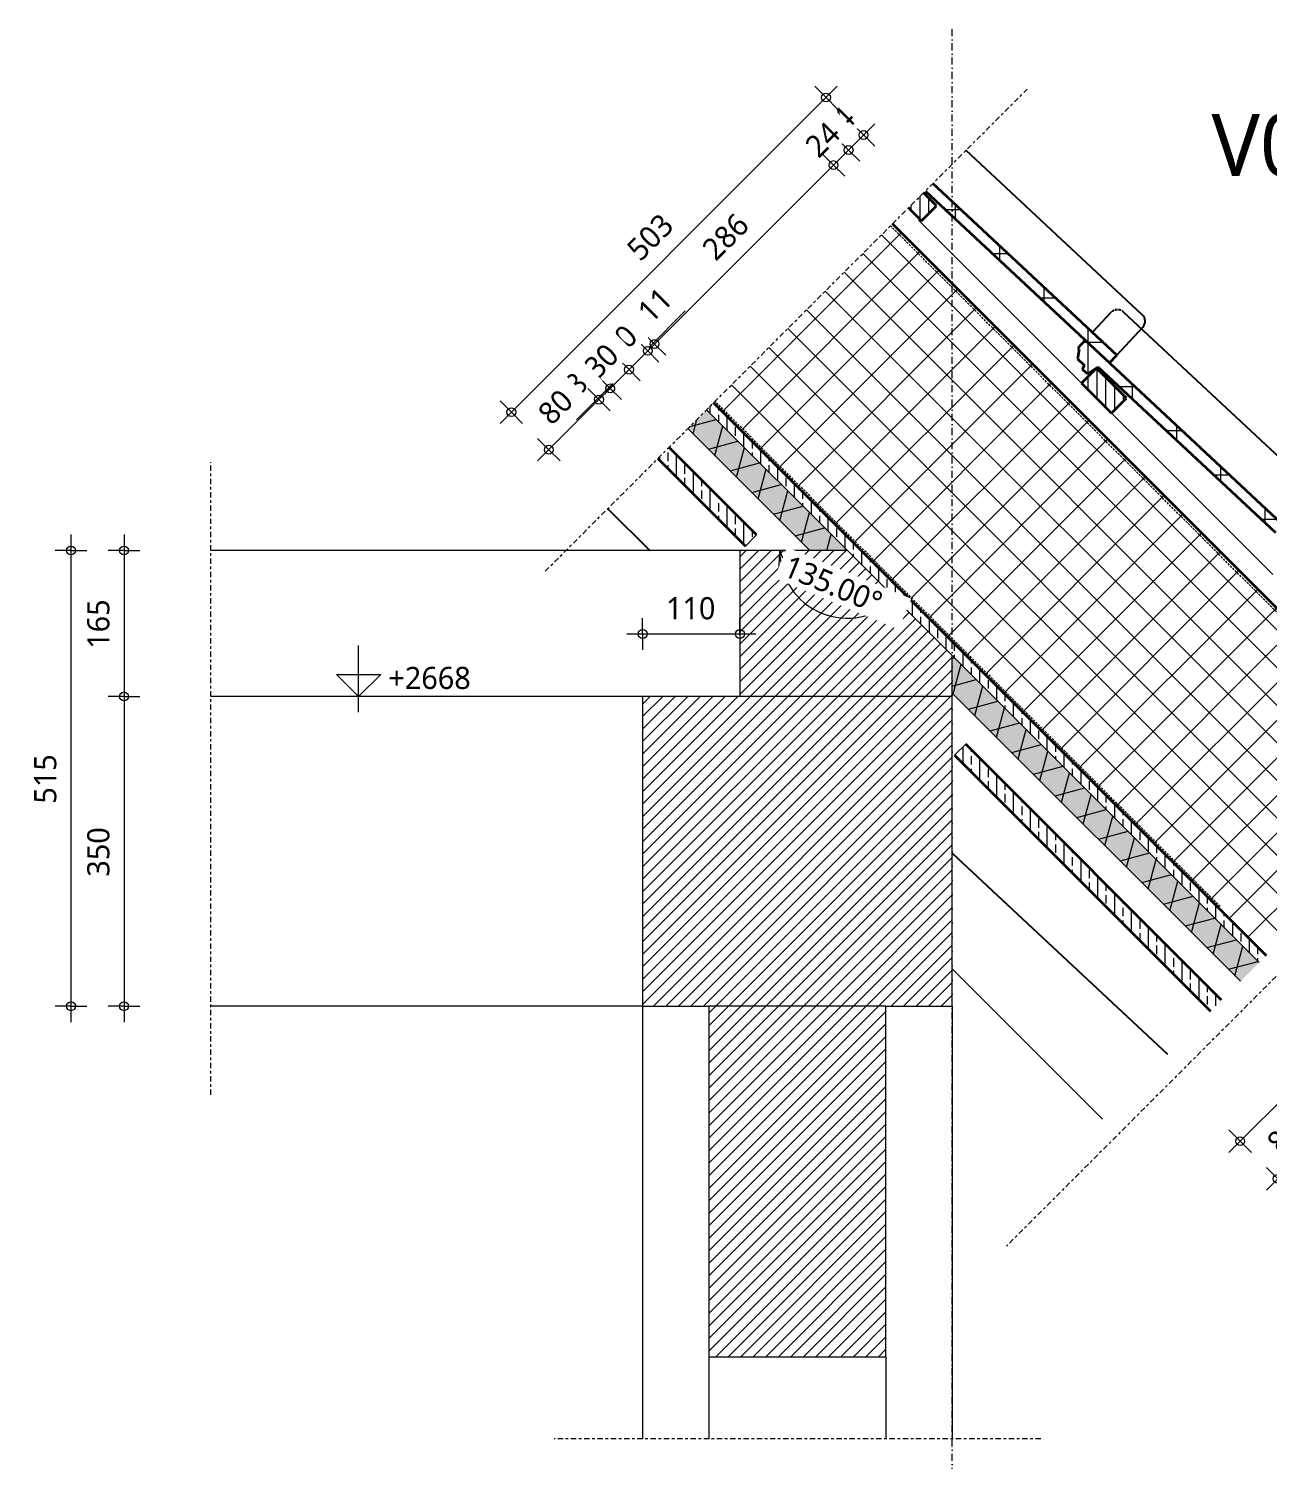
# Model space of a CAD drawing. Header units: millimetres. Extents: x 1789 to 13769, y 2055 to 27197.
# Drawn here: x 9802 to 11203, y 13687 to 15304 of the extents above; entities that cross this region are included whole.
import ezdxf

# ---------------------------------------------------------------- set-up
doc = ezdxf.new("R2010")
doc.units = ezdxf.units.MM
for name, pattern in [('MV_center', [15, 6, -3, 3, -3]), ('MV_hidden', [3.75, 2.5, -1.25]), ('MV_stramien', [16, 8, -4, 0, -4])]:
    doc.linetypes.add(name, pattern=pattern)
for name, color, linetype, lineweight in [('A-ANNO-DIMS', 211, 'Continuous', 13), ('A-ANNO-DIMS-10', 211, 'Continuous', 13), ('A-DETL', 90, 'Continuous', 13), ('A-DETL-GENF', 92, 'Continuous', 18), ('G-ANNO-TEXT', 231, 'Continuous', 13)]:
    doc.layers.add(name, color=color, linetype=linetype, lineweight=lineweight)
doc.styles.add('Segoe UI_2', font='segoeui.ttf', dxfattribs={"height": 25})
doc.styles.add('Segoe UI_3', font='segoeui.ttf', dxfattribs={"height": 70})
doc.dimstyles.new('2_5_mm', dxfattribs={"dimscale": 304.8, "dimtxt": 26.184099, "dimasz": 0.082021, "dimexe": 0.059055, "dimexo": 0.0625, "dimgap": 0.049213, "dimtad": 1, "dimdec": 0, "dimzin": 0, "dimdsep": 46, "dimtxsty": 'Segoe UI_2', "dimblk1": 'OPEN30', "dimblk2": 'OPEN30', "dimsah": 1, "dimcen": 0.09, "dimazin": 0, "dimtfac": 1, "dimtdec": 4, "dimtix": 1, "dimtmove": 0, "dimatfit": 3, "dimfxl": 0.059055, "dimfxlon": 1, "dimtvp": 1, "dimtfill": 1, "dimtolj": 1, "dimtzin": 0, "dimarcsym": 2})
doc.dimstyles.new('2_5_mm_2', dxfattribs={"dimscale": 304.8, "dimtxt": 26.184099, "dimasz": 0.032808, "dimexe": 0.059055, "dimexo": 0.0625, "dimgap": 0.029528, "dimtad": 1, "dimdec": 0, "dimzin": 0, "dimdsep": 46, "dimtxsty": 'Segoe UI_2', "dimblk1": 'DOTBLANK', "dimblk2": 'DOTBLANK', "dimsah": 1, "dimcen": 0.09, "dimdle": 0.059055, "dimazin": 0, "dimtfac": 1, "dimtdec": 4, "dimtix": 1, "dimtmove": 1, "dimatfit": 3, "dimfxl": 0.059055, "dimfxlon": 1, "dimtvp": 1, "dimtfill": 1, "dimtolj": 1, "dimtzin": 0, "dimarcsym": 2})
doc.dimstyles.new('2_5_mm_4', dxfattribs={"dimscale": 304.8, "dimtxt": 26.184099, "dimasz": 0.032808, "dimexe": 0.059055, "dimexo": 0.0625, "dimgap": 0.029528, "dimtad": 1, "dimdec": 0, "dimzin": 0, "dimdsep": 46, "dimtxsty": 'Segoe UI_2', "dimblk1": 'DOTBLANK', "dimblk2": 'DOTBLANK', "dimsah": 1, "dimcen": 0.09, "dimdle": 0.059055, "dimazin": 0, "dimtfac": 1, "dimtdec": 4, "dimtix": 1, "dimtmove": 0, "dimatfit": 3, "dimfxl": 0.059055, "dimfxlon": 1, "dimtvp": 1, "dimtfill": 1, "dimtolj": 1, "dimtzin": 0, "dimarcsym": 2})
pattern_1 = [(0, (0, 0), (0, 50), []), (90, (0, 0), (-50, 3e-15), [])]
pattern_2 = [(90, (0, 0), (-10, 6e-16), [])]
pattern_3 = [(90, (0, 0), (-19.05, 1e-15), []), (90, (9.525, 0), (-19.05, 1e-15), [9.525, -4.762])]
pattern_4 = [(45, (0, 0), (-7.071068, 7.071068), [])]

# ---------------------------------------------------------------- blocks, each defined once
blk = doc.blocks.new('42 isolatie - Type 1-3773656-Details Restauratie 1-10')
at = {"layer": 'A-DETL-GENF'}
h = blk.add_hatch(color=256, dxfattribs=at)
h.paths.add_polyline_path([(31.9, 30.8), (31.9, 0.8), (522.6, 0.8), (492.6, 30.8), (96.9, 30.8)])
h.paths.add_polyline_path([(690.3, 0.8), (915.3, 0.8), (915.3, 30.8), (720.3, 30.8)])
at = {"layer": 'A-DETL-GENF', "lineweight": 13}
h = blk.add_hatch(dxfattribs=at)
h.set_pattern_fill('FP_13', color=256, style=0, pattern_type=2)
h.set_pattern_definition([(60, (-2380.567, 120.812), (-25.98076, 15), []), (120, (-2380.567, 120.812), (-25.98076, -15), [])])
h.paths.add_polyline_path([(31.9, 30.8), (31.9, 0.8), (522.6, 0.8), (492.6, 30.8), (96.9, 30.8)])
h.paths.add_polyline_path([(690.3, 0.8), (915.3, 0.8), (915.3, 30.8), (720.3, 30.8)])
at = {"layer": 'A-DETL-GENF'}
for p, q in [((492.6, 30.8), (31.9, 30.8)), ((492.6, 30.8), (31.9, 30.8)), ((915.3, 30.8), (720.3, 30.8)), ((915.3, 30.8), (720.3, 30.8)), ((31.9, 0.8), (522.6, 0.8)), ((31.9, 0.8), (522.6, 0.8)), ((690.3, 0.8), (915.3, 0.8)), ((690.3, 0.8), (915.3, 0.8))]:
    blk.add_line(p, q, dxfattribs=at)
blk = doc.blocks.new('NLRS_00_DI_maskeer - Type 1-4234710-Details Restauratie 1-10')
at = {"layer": 'A-DETL-GENF', "linetype": 'MV_center'}
blk.add_line((-100, 0), (670.3, 0), dxfattribs=at)
blk = doc.blocks.new('NLRS_00_DI_maskeer - Type 1-4234392-Details Restauratie 1-10')
at = {"layer": 'A-DETL-GENF', "linetype": 'MV_center'}
blk.add_line((450, 0), (-100, 0), dxfattribs=at)
blk = doc.blocks.new('NLRS_00_DI_maskeer - Type 1-4234712-Details Restauratie 1-10')
at = {"layer": 'A-DETL-GENF', "linetype": 'MV_center'}
blk.add_line((615, 0), (-100, 0), dxfattribs=at)
blk = doc.blocks.new('NLRS_00_DI_maskeer - Type 1-4234711-Details Restauratie 1-10')
at = {"layer": 'A-DETL-GENF', "linetype": 'MV_center'}
blk.add_line((840.8, 0), (-100, 0), dxfattribs=at)
blk = doc.blocks.new('DIMBLOCK334-Details Restauratie 1-10')
at = {"layer": 'A-ANNO-DIMS-10'}
for p, q in [((10758.7, 15196.8), (10729.1, 15167.1)), ((10746, 15184.1), (10733.3, 15196.8)), ((10746, 15184.1), (10758.7, 15171.3)), ((10729.1, 15167.1), (10716.3, 15179.8)), ((10729.1, 15167.1), (10741.8, 15154.4))]:
    blk.add_line(p, q, dxfattribs=at)
for centre in [(10746, 15184.1), (10729.1, 15167.1)]:
    blk.add_circle(centre, 5, dxfattribs=at)
at = {"layer": 'A-ANNO-DIMS-10', "color": 0, "insert": (10694.6, 15191.5), "char_height": 25, "width": 45.703, "attachment_point": 1, "rotation": 45, "line_spacing_factor": 1.142579, "style": 'Segoe UI_2', "bg_fill": 3, "box_fill_scale": 1.25, "bg_fill_color": 9, "bg_fill_true_color": 13158600, "bg_fill_transparency": 0}
blk.add_mtext('24', dxfattribs=at)
blk = doc.blocks.new('_DotBlank')
at = {"color": 0, "linetype": 'ByBlock', "lineweight": -2}
blk.add_line((-0.5, 0), (-1, 0), dxfattribs=at)
blk.add_circle((0, 0), 0.5, dxfattribs=at)
blk = doc.blocks.new('DIMBLOCK335-Details Restauratie 1-10')
at = {"layer": 'A-ANNO-DIMS-10'}
for p, q in [((10729.1, 15167.1), (10712.1, 15150.1)), ((10729.1, 15167.1), (10716.3, 15179.8)), ((10729.1, 15167.1), (10741.8, 15154.4)), ((10712.1, 15150.1), (10699.4, 15162.9)), ((10712.1, 15150.1), (10724.8, 15137.4))]:
    blk.add_line(p, q, dxfattribs=at)
for centre in [(10729.1, 15167.1), (10712.1, 15150.1)]:
    blk.add_circle(centre, 5, dxfattribs=at)
at = {"layer": 'A-ANNO-DIMS-10', "color": 0, "insert": (10677.7, 15174.6), "char_height": 25, "width": 45.703, "attachment_point": 1, "rotation": 45, "line_spacing_factor": 1.142579, "style": 'Segoe UI_2', "bg_fill": 3, "box_fill_scale": 1.25, "bg_fill_color": 9, "bg_fill_true_color": 13158600, "bg_fill_transparency": 0}
blk.add_mtext('24', dxfattribs=at)
blk = doc.blocks.new('DIMBLOCK336-Details Restauratie 1-10')
at = {"layer": 'A-ANNO-DIMS-10'}
for p, q in [((10712.1, 15150.1), (10699.4, 15162.9)), ((10712.1, 15150.1), (10509.8, 14947.9)), ((10712.1, 15150.1), (10724.8, 15137.4)), ((10509.8, 14947.9), (10497.1, 14960.6)), ((10509.8, 14947.9), (10522.6, 14935.2))]:
    blk.add_line(p, q, dxfattribs=at)
for centre in [(10712.1, 15150.1), (10509.8, 14947.9)]:
    blk.add_circle(centre, 5, dxfattribs=at)
at = {"layer": 'A-ANNO-DIMS-10', "color": 0, "insert": (10561.3, 15058.2), "char_height": 25, "width": 68.555, "attachment_point": 1, "rotation": 45, "line_spacing_factor": 1.142579, "style": 'Segoe UI_2', "bg_fill": 3, "box_fill_scale": 1.25, "bg_fill_color": 9, "bg_fill_true_color": 13158600, "bg_fill_transparency": 0}
blk.add_mtext('286', dxfattribs=at)
blk = doc.blocks.new('DIMBLOCK337-Details Restauratie 1-10')
at = {"layer": 'A-ANNO-DIMS-10'}
for p, q in [((10544.5, 14985.2), (10503.4, 14944.1)), ((10509.8, 14947.9), (10497.1, 14960.6)), ((10502.1, 14940.1), (10489.3, 14952.8)), ((10509.8, 14947.9), (10502.1, 14940.1)), ((10503.4, 14944.1), (10506, 14944)), ((10509.8, 14947.9), (10522.6, 14935.2)), ((10502.1, 14940.1), (10514.8, 14927.4))]:
    blk.add_line(p, q, dxfattribs=at)
for centre in [(10502.1, 14940.1), (10509.8, 14947.9)]:
    blk.add_circle(centre, 5, dxfattribs=at)
at = {"layer": 'A-ANNO-DIMS-10', "color": 0, "insert": (10488.1, 14987.7), "char_height": 25, "width": 45.703, "attachment_point": 1, "rotation": 45, "line_spacing_factor": 1.142579, "style": 'Segoe UI_2', "bg_fill": 3, "box_fill_scale": 1.25, "bg_fill_color": 9, "bg_fill_true_color": 13158600, "bg_fill_transparency": 0}
blk.add_mtext('11', dxfattribs=at)
blk = doc.blocks.new('DIMBLOCK338-Details Restauratie 1-10')
at = {"layer": 'A-ANNO-DIMS-10'}
for p, q in [((10502.1, 14940.1), (10489.3, 14952.8)), ((10480.9, 14918.9), (10468.1, 14931.6)), ((10502.1, 14940.1), (10480.9, 14918.9)), ((10502.1, 14940.1), (10514.8, 14927.4)), ((10480.9, 14918.9), (10493.6, 14906.2))]:
    blk.add_line(p, q, dxfattribs=at)
for centre in [(10502.1, 14940.1), (10480.9, 14918.9)]:
    blk.add_circle(centre, 5, dxfattribs=at)
at = {"layer": 'A-ANNO-DIMS-10', "color": 0, "insert": (10448.6, 14945.5), "char_height": 25, "width": 45.703, "attachment_point": 1, "rotation": 45, "line_spacing_factor": 1.142579, "style": 'Segoe UI_2', "bg_fill": 3, "box_fill_scale": 1.25, "bg_fill_color": 9, "bg_fill_true_color": 13158600, "bg_fill_transparency": 0}
blk.add_mtext('30', dxfattribs=at)
blk = doc.blocks.new('DIMBLOCK339-Details Restauratie 1-10')
at = {"layer": 'A-ANNO-DIMS-10'}
for p, q in [((10480.9, 14918.9), (10468.1, 14931.6)), ((10459.6, 14897.7), (10446.9, 14910.4)), ((10480.9, 14918.9), (10459.6, 14897.7)), ((10480.9, 14918.9), (10493.6, 14906.2)), ((10459.6, 14897.7), (10472.4, 14885))]:
    blk.add_line(p, q, dxfattribs=at)
for centre in [(10480.9, 14918.9), (10459.6, 14897.7)]:
    blk.add_circle(centre, 5, dxfattribs=at)
at = {"layer": 'A-ANNO-DIMS-10', "color": 0, "insert": (10427.4, 14924.3), "char_height": 25, "width": 45.703, "attachment_point": 1, "rotation": 45, "line_spacing_factor": 1.142579, "style": 'Segoe UI_2', "bg_fill": 3, "box_fill_scale": 1.25, "bg_fill_color": 9, "bg_fill_true_color": 13158600, "bg_fill_transparency": 0}
blk.add_mtext('30', dxfattribs=at)
blk = doc.blocks.new('DIMBLOCK340-Details Restauratie 1-10')
at = {"layer": 'A-ANNO-DIMS-10'}
for p, q in [((10459.6, 14897.7), (10446.9, 14910.4)), ((10421.6, 14862.3), (10462.7, 14903.3)), ((10446.9, 14885), (10434.2, 14897.7)), ((10459.6, 14897.7), (10446.9, 14885)), ((10462.7, 14903.3), (10453.3, 14891.3)), ((10459.6, 14897.7), (10472.4, 14885)), ((10446.9, 14885), (10459.6, 14872.2))]:
    blk.add_line(p, q, dxfattribs=at)
for centre in [(10459.6, 14897.7), (10446.9, 14885)]:
    blk.add_circle(centre, 5, dxfattribs=at)
at = {"layer": 'A-ANNO-DIMS-10', "color": 0, "insert": (10392.2, 14891.7), "char_height": 25, "width": 45.703, "attachment_point": 1, "rotation": 45, "line_spacing_factor": 1.142579, "style": 'Segoe UI_2', "bg_fill": 3, "box_fill_scale": 1.25, "bg_fill_color": 9, "bg_fill_true_color": 13158600, "bg_fill_transparency": 0}
blk.add_mtext('18', dxfattribs=at)
blk = doc.blocks.new('DIMBLOCK341-Details Restauratie 1-10')
at = {"layer": 'A-ANNO-DIMS-10'}
for p, q in [((10446.9, 14885), (10434.2, 14897.7)), ((10446.9, 14885), (10377.6, 14815.7)), ((10446.9, 14885), (10459.6, 14872.2)), ((10390.3, 14828.4), (10377.6, 14841.1)), ((10390.3, 14828.4), (10403.1, 14815.7))]:
    blk.add_line(p, q, dxfattribs=at)
for centre in [(10446.9, 14885), (10390.3, 14828.4)]:
    blk.add_circle(centre, 5, dxfattribs=at)
at = {"layer": 'A-ANNO-DIMS-10', "color": 0, "insert": (10375.7, 14872.6), "char_height": 25, "width": 45.703, "attachment_point": 1, "rotation": 45, "line_spacing_factor": 1.142579, "style": 'Segoe UI_2', "bg_fill": 3, "box_fill_scale": 1.25, "bg_fill_color": 9, "bg_fill_true_color": 13158600, "bg_fill_transparency": 0}
blk.add_mtext('80', dxfattribs=at)
blk = doc.blocks.new('DIMBLOCK342-Details Restauratie 1-10')
at = {"layer": 'A-ANNO-DIMS-10'}
for p, q in [((10716.3, 15239.2), (10335.2, 14858.1)), ((10703.6, 15226.5), (10690.9, 15239.2)), ((10703.6, 15226.5), (10716.3, 15213.8)), ((10347.9, 14870.8), (10335.2, 14883.5)), ((10347.9, 14870.8), (10360.6, 14858.1))]:
    blk.add_line(p, q, dxfattribs=at)
for centre in [(10703.6, 15226.5), (10347.9, 14870.8)]:
    blk.add_circle(centre, 5, dxfattribs=at)
at = {"layer": 'A-ANNO-DIMS-10', "color": 0, "insert": (10476.1, 15057.9), "char_height": 25, "width": 68.555, "attachment_point": 1, "rotation": 45, "line_spacing_factor": 1.142579, "style": 'Segoe UI_2', "bg_fill": 3, "box_fill_scale": 1.25, "bg_fill_color": 9, "bg_fill_true_color": 13158600, "bg_fill_transparency": 0}
blk.add_mtext('503', dxfattribs=at)
blk = doc.blocks.new('DIMBLOCK343-Details Restauratie 1-10')
at = {"layer": 'A-ANNO-DIMS-10'}
for p, q in [((10651.2, 14714.5), (10633.2, 14714.5)), ((10651.2, 14714.5), (10649.9, 14688.9)), ((10651.2, 14714.5), (10651.2, 14714.5)), ((10651.2, 14714.5), (10660.8, 14690.8)), ((10651.2, 14714.5), (10669.2, 14714.5)), ((10781.8, 14660.4), (10769.1, 14673.1)), ((10781.8, 14660.4), (10758.2, 14650.4)), ((10781.8, 14660.4), (10764.6, 14641.4)), ((10781.8, 14660.4), (10794.5, 14647.7))]:
    blk.add_line(p, q, dxfattribs=at)
blk.add_arc((10727.7, 14714.5), 76.5, 180, 315, dxfattribs=at)
blk.add_arc((10727.7, 14714.5), 76.5, 180, 315, dxfattribs=at)
at = {"layer": 'A-ANNO-DIMS-10', "color": 0, "insert": (10663, 14710), "char_height": 25, "width": 139.395, "attachment_point": 1, "rotation": 337.5, "line_spacing_factor": 1.142579, "style": 'Segoe UI_2', "bg_fill": 3, "box_fill_scale": 1.25, "bg_fill_color": 9, "bg_fill_true_color": 13158600, "bg_fill_transparency": 0}
blk.add_mtext('135.00°', dxfattribs=at)
blk = doc.blocks.new('_Open30')
at = {"color": 0, "linetype": 'ByBlock', "lineweight": -2}
for p, q in [((-1, 0.268), (0, 0)), ((0, 0), (-1, -0.268)), ((0, 0), (-1, 0))]:
    blk.add_line(p, q, dxfattribs=at)
blk = doc.blocks.new('DIMBLOCK344-Details Restauratie 1-10')
at = {"layer": 'A-ANNO-DIMS-10'}
for p, q in [((9910.1, 14732.5), (9910.1, 14549.5)), ((9910.1, 14714.5), (9892.1, 14714.5)), ((9910.1, 14714.5), (9928.1, 14714.5)), ((9910.1, 14549.5), (9892.1, 14549.5)), ((9910.1, 14549.5), (9928.1, 14549.5))]:
    blk.add_line(p, q, dxfattribs=at)
for centre in [(9910.1, 14714.5), (9910.1, 14549.5)]:
    blk.add_circle(centre, 5, dxfattribs=at)
at = {"layer": 'A-ANNO-DIMS-10', "color": 0, "insert": (9868.5, 14603.4), "char_height": 25, "width": 68.555, "attachment_point": 1, "rotation": 90, "line_spacing_factor": 1.142579, "style": 'Segoe UI_2', "bg_fill": 3, "box_fill_scale": 1.25, "bg_fill_color": 9, "bg_fill_true_color": 13158600, "bg_fill_transparency": 0}
blk.add_mtext('165', dxfattribs=at)
blk = doc.blocks.new('DIMBLOCK345-Details Restauratie 1-10')
at = {"layer": 'A-ANNO-DIMS-10'}
for p, q in [((9910.1, 14549.5), (9892.1, 14549.5)), ((9910.1, 14549.5), (9910.1, 14181.5)), ((9910.1, 14549.5), (9928.1, 14549.5)), ((9910.1, 14199.5), (9892.1, 14199.5)), ((9910.1, 14199.5), (9928.1, 14199.5))]:
    blk.add_line(p, q, dxfattribs=at)
for centre in [(9910.1, 14549.5), (9910.1, 14199.5)]:
    blk.add_circle(centre, 5, dxfattribs=at)
at = {"layer": 'A-ANNO-DIMS-10', "color": 0, "insert": (9868.5, 14345.9), "char_height": 25, "width": 68.555, "attachment_point": 1, "rotation": 90, "line_spacing_factor": 1.142579, "style": 'Segoe UI_2', "bg_fill": 3, "box_fill_scale": 1.25, "bg_fill_color": 9, "bg_fill_true_color": 13158600, "bg_fill_transparency": 0}
blk.add_mtext('350', dxfattribs=at)
blk = doc.blocks.new('DIMBLOCK346-Details Restauratie 1-10')
at = {"layer": 'A-ANNO-DIMS-10'}
for p, q in [((9850.1, 14732.5), (9850.1, 14181.5)), ((9850.1, 14714.5), (9832.1, 14714.5)), ((9850.1, 14714.5), (9868.1, 14714.5)), ((9850.1, 14199.5), (9832.1, 14199.5)), ((9850.1, 14199.5), (9868.1, 14199.5))]:
    blk.add_line(p, q, dxfattribs=at)
for centre in [(9850.1, 14714.5), (9850.1, 14199.5)]:
    blk.add_circle(centre, 5, dxfattribs=at)
at = {"layer": 'A-ANNO-DIMS-10', "color": 0, "insert": (9808.5, 14428.4), "char_height": 25, "width": 68.555, "attachment_point": 1, "rotation": 90, "line_spacing_factor": 1.142579, "style": 'Segoe UI_2', "bg_fill": 3, "box_fill_scale": 1.25, "bg_fill_color": 9, "bg_fill_true_color": 13158600, "bg_fill_transparency": 0}
blk.add_mtext('515', dxfattribs=at)
blk = doc.blocks.new('DIMBLOCK347-Details Restauratie 1-10')
at = {"layer": 'A-ANNO-DIMS-10'}
for p, q in [((10496.3, 14620.2), (10496.3, 14638.2)), ((10606.3, 14620.2), (10606.3, 14638.2)), ((10478.3, 14620.2), (10624.3, 14620.2)), ((10496.3, 14620.2), (10496.3, 14602.2)), ((10606.3, 14620.2), (10606.3, 14602.2))]:
    blk.add_line(p, q, dxfattribs=at)
for centre in [(10496.3, 14620.2), (10606.3, 14620.2)]:
    blk.add_circle(centre, 5, dxfattribs=at)
at = {"layer": 'A-ANNO-DIMS-10', "color": 0, "insert": (10522.7, 14661.8), "char_height": 25, "width": 68.555, "attachment_point": 1, "line_spacing_factor": 1.142579, "style": 'Segoe UI_2', "bg_fill": 3, "box_fill_scale": 1.25, "bg_fill_color": 9, "bg_fill_true_color": 13158600, "bg_fill_transparency": 0}
blk.add_mtext('110', dxfattribs=at)
blk = doc.blocks.new('DIMBLOCK410-Details Restauratie 1-10')
at = {"layer": 'A-ANNO-DIMS-10'}
for p, q in [((11270.8, 14061.1), (11258.1, 14073.8)), ((11270.8, 14061.1), (11201.5, 13991.8)), ((11270.8, 14061.1), (11283.5, 14048.4)), ((11214.2, 14004.5), (11201.5, 14017.3)), ((11214.2, 14004.5), (11226.9, 13991.8))]:
    blk.add_line(p, q, dxfattribs=at)
for centre in [(11270.8, 14061.1), (11214.2, 14004.5)]:
    blk.add_circle(centre, 5, dxfattribs=at)
at = {"layer": 'A-ANNO-DIMS-10', "color": 0, "insert": (11199.6, 14048.8), "char_height": 25, "width": 45.703, "attachment_point": 1, "rotation": 45, "line_spacing_factor": 1.142579, "style": 'Segoe UI_2', "bg_fill": 3, "box_fill_scale": 1.25, "bg_fill_color": 9, "bg_fill_true_color": 13158600, "bg_fill_transparency": 0}
blk.add_mtext('80', dxfattribs=at)
blk = doc.blocks.new('DIMBLOCK411-Details Restauratie 1-10')
at = {"layer": 'A-ANNO-DIMS-10'}
for p, q in [((11540.2, 14415.4), (11159.1, 14034.2)), ((11527.5, 14402.6), (11514.7, 14415.4)), ((11527.5, 14402.6), (11540.2, 14389.9)), ((11171.8, 14047), (11159.1, 14059.7)), ((11171.8, 14047), (11184.5, 14034.2))]:
    blk.add_line(p, q, dxfattribs=at)
for centre in [(11527.5, 14402.6), (11171.8, 14047)]:
    blk.add_circle(centre, 5, dxfattribs=at)
at = {"layer": 'A-ANNO-DIMS-10', "color": 0, "insert": (11300, 14234), "char_height": 25, "width": 68.555, "attachment_point": 1, "rotation": 45, "line_spacing_factor": 1.142579, "style": 'Segoe UI_2', "bg_fill": 3, "box_fill_scale": 1.25, "bg_fill_color": 9, "bg_fill_true_color": 13158600, "bg_fill_transparency": 0}
blk.add_mtext('503', dxfattribs=at)

msp = doc.modelspace()

# ---------------------------------------------------------------- hatches: boundary and pattern name
at = {"layer": 'A-DETL-GENF', "lineweight": 13}
h = msp.add_hatch(dxfattribs=at)
h.set_pattern_fill('FP_11', color=253, style=0, pattern_type=2)
h.set_pattern_definition(pattern_2)
h.paths.add_polyline_path([(10811.4, 15087), (10828.4, 15104), (10813.7, 15118.7), (10796.8, 15101.7)])
h = msp.add_hatch(dxfattribs=at)
h.set_pattern_fill('FP_6', color=253, style=0, pattern_type=2)
h.set_pattern_definition(pattern_1)
h.paths.add_polyline_path([(11024.1, 14926.6), (11032.3, 14935.4), (10824.4, 15129.3), (10815.9, 15120.8), (10930.9, 15013.5)])
h = msp.add_hatch(dxfattribs=at)
h.set_pattern_fill('FP_4', color=251, style=0, pattern_type=2)
h.set_pattern_definition([(45, (0, 0), (-21.213203, 21.213203), []), (135, (0, 0), (-21.213203, -21.213203), [])])
h.paths.add_polyline_path([(11201, 14256.7), (11403.3, 14458.9), (10778.6, 15083.6), (10576.4, 14881.3), (11184.1, 14273.7)])
h = msp.add_hatch(dxfattribs=at)
h.set_pattern_fill('FP_6', color=253, style=0, pattern_type=2)
h.set_pattern_definition(pattern_1)
h.paths.add_polyline_path([(11240, 14710.3), (11247.2, 14718.1), (10996.4, 14952.1), (10988.2, 14943.3), (10989.7, 14941.9), (10987.9, 14931.2), (10995.9, 14923.7), (10993.3, 14919.4), (10999.1, 14914), (11010.9, 14922.1), (11211.6, 14735), (11212.5, 14736), (11227, 14722.4)])
h = msp.add_hatch(dxfattribs=at)
h.set_pattern_fill('FP_11', color=253, style=0, pattern_type=2)
h.set_pattern_definition(pattern_2)
h.paths.add_polyline_path([(11026.4, 14869.8), (11043.3, 14886.7), (11009.4, 14920.7), (10992.4, 14903.7), (11015.5, 14880.6)])
h = msp.add_hatch(dxfattribs=at)
h.set_pattern_fill('FP_3', color=250, style=0, pattern_type=2)
h.set_pattern_definition(pattern_3)
h.paths.add_polyline_path([(11193.2, 14248.9), (11201, 14256.7), (10576.4, 14881.3), (10568.6, 14873.6), (11168.5, 14273.7)])
h = msp.add_hatch(dxfattribs=at)
h.set_pattern_fill('FP_3', color=250, style=0, pattern_type=2)
h.set_pattern_definition(pattern_3)
h.paths.add_polyline_path([(11138.1, 14193.8), (11150.8, 14206.5), (10861.5, 14495.8), (10848.8, 14483.1), (11126.5, 14205.3)])
h.paths.add_polyline_path([(10612.5, 14719.4), (10625.2, 14732.1), (10526.2, 14831.1), (10513.5, 14818.4), (10540.3, 14791.5)])
h = msp.add_hatch(dxfattribs=at)
h.set_pattern_fill('FP_10', color=250, style=0, pattern_type=2)
h.set_pattern_definition(pattern_4)
h.paths.add_polyline_path([(10846.3, 14549.5), (10846.3, 14595.9), (10727.7, 14714.5), (10606.3, 14714.5), (10606.3, 14549.5)])
h = msp.add_hatch(dxfattribs=at)
h.set_pattern_fill('FP_10', color=250, style=0, pattern_type=2)
h.set_pattern_definition(pattern_4)
h.paths.add_polyline_path([(10771.3, 14199.5), (10846.3, 14199.5), (10846.3, 14549.5), (10496.3, 14549.5), (10496.3, 14199.5), (10571.3, 14199.5)])
h = msp.add_hatch(dxfattribs=at)
h.set_pattern_fill('FP_10', color=250, style=0, pattern_type=2)
h.set_pattern_definition(pattern_4)
h.paths.add_polyline_path([(10771.3, 13803.4), (10771.3, 14199.5), (10571.3, 14199.5), (10571.3, 13803.4)])

# ---------------------------------------------------------------- linework, layer by layer
at = {"layer": 'A-DETL', "linetype": 'MV_stramien', "lineweight": 18}
msp.add_line((10846.3, 13444.3), (10846.3, 15304.3), dxfattribs=at)
at = {"layer": 'A-DETL', "lineweight": 25}
for p, q in [((11061.1, 14981), (10861.8, 15166.8)), ((11025.7, 14983.5), (11004.8, 14961.1)), ((11276.1, 14763.7), (11039.8, 14984)), ((11032.3, 14935.4), (11061.6, 14966.8)), ((10996.6, 14952.3), (10996.4, 14952.1)), ((10456.9, 14761.8), (10504.3, 14714.5)), ((10846.3, 14372.4), (11089.7, 14145.4))]:
    msp.add_line(p, q, dxfattribs=at)
at = {"layer": 'A-DETL', "lineweight": 35}
for p, q in [((10828.4, 15104), (10813.7, 15118.7)), ((10815.9, 15120.8), (11024.1, 14926.6)), ((11032.3, 14935.4), (10824.4, 15129.3)), ((10811.4, 15087), (10828.4, 15104)), ((10796.8, 15101.7), (10811.4, 15087)), ((11403.3, 14458.9), (10778.6, 15083.6)), ((10989.7, 14941.9), (10987.9, 14931.2)), ((10996.4, 14952.1), (10988.2, 14943.3)), ((10988.2, 14943.3), (10989.7, 14941.9)), ((11247.2, 14718.1), (10996.4, 14952.1)), ((10987.9, 14931.2), (10995.9, 14923.7)), ((11024.1, 14926.6), (11032.3, 14935.4)), ((11009.4, 14920.7), (10992.4, 14903.7)), ((10995.9, 14923.7), (10993.3, 14919.4)), ((10993.3, 14919.4), (10999.1, 14914)), ((10999.1, 14914), (11010.9, 14922.1)), ((11043.3, 14886.7), (11009.4, 14920.7)), ((11010.9, 14922.1), (11211.6, 14735)), ((10992.4, 14903.7), (11026.4, 14869.8)), ((11201, 14256.7), (10576.4, 14881.3)), ((10576.4, 14881.3), (11201, 14256.7)), ((11026.4, 14869.8), (11043.3, 14886.7)), ((10625.2, 14732.1), (10526.2, 14831.1)), ((10513.5, 14818.4), (10612.5, 14719.4)), ((11150.8, 14206.5), (10861.5, 14495.8)), ((10848.8, 14483.1), (11138.1, 14193.8))]:
    msp.add_line(p, q, dxfattribs=at)
at = {"layer": 'A-DETL', "lineweight": 18}
for p, q in [((10808.1, 15088), (11208.5, 14687.6)), ((10612.5, 14719.4), (10625.2, 14732.1)), ((10606.3, 14714.5), (10008.1, 14714.5)), ((10727.7, 14714.5), (10606.3, 14714.5)), ((10606.3, 14714.5), (10606.3, 14549.5)), ((10846.3, 14595.9), (10727.7, 14714.5)), ((10175.2, 14532), (10175.2, 14607)), ((10846.3, 14549.5), (10846.3, 14595.9)), ((10175.2, 14549.5), (10150.2, 14574.5)), ((10150.2, 14574.5), (10200.2, 14574.5)), ((10175.2, 14549.5), (10200.2, 14574.5)), ((10496.3, 14549.5), (10008.1, 14549.5)), ((10236.5, 14549.5), (10111.5, 14549.5)), ((10846.3, 14549.5), (10496.3, 14549.5)), ((10496.3, 14549.5), (10496.3, 14199.5)), ((10846.3, 14199.5), (10846.3, 14549.5)), ((10861.5, 14495.8), (10848.8, 14483.1)), ((10846.3, 14241.6), (11016.1, 14071.8)), ((10496.3, 14199.5), (10008.1, 14199.5)), ((10496.3, 14199.5), (10571.3, 14199.5)), ((10496.3, 14199.5), (10496.3, 13710.7)), ((10771.3, 14199.5), (10571.3, 14199.5)), ((10571.3, 14199.5), (10571.3, 13803.4)), ((10771.3, 14199.5), (10846.3, 14199.5)), ((10771.3, 13803.4), (10771.3, 14199.5)), ((10846.3, 14199.5), (10846.3, 13710.7)), ((10571.3, 13803.4), (10771.3, 13803.4)), ((10571.3, 13803.4), (10571.3, 13710.7)), ((10771.3, 13803.4), (10771.3, 13710.7))]:
    msp.add_line(p, q, dxfattribs=at)
at = {"layer": 'A-DETL', "linetype": 'MV_hidden', "lineweight": 18}
for p, q in [((11401.1, 14456.8), (10776.5, 15081.4)), ((11149.2, 14312.1), (10578.2, 14883.1))]:
    msp.add_line(p, q, dxfattribs=at)
at = {"layer": 'A-DETL', "linetype": 'MV_hidden', "lineweight": 25}
msp.add_arc((11033, 14976.7), 10, 47, 137, dxfattribs=at)
at = {"layer": 'A-DETL', "lineweight": 25}
msp.add_arc((11054.3, 14973.7), 10, 317, 47, dxfattribs=at)

# ---------------------------------------------------------------- block references
at = {"layer": 'A-DETL-GENF', "linetype": 'MV_center'}
for name, p, rotation in [('NLRS_00_DI_maskeer - Type 1-4234710-Details Restauratie 1-10', (10456.9, 14761.8), 45.0000000000001), ('NLRS_00_DI_maskeer - Type 1-4234712-Details Restauratie 1-10', (10008.1, 14714.5), 270), ('NLRS_00_DI_maskeer - Type 1-4234711-Details Restauratie 1-10', (10978.4, 13999.2), 45.00000000000331)]:
    msp.add_blockref(name, p, dxfattribs=dict(at, rotation=rotation))
at = {"layer": 'A-DETL-GENF', "rotation": 134.9999999999999}
msp.add_blockref('42 isolatie - Type 1-3773656-Details Restauratie 1-10', (11216.4, 14226.9), dxfattribs=at)
at = {"layer": 'A-DETL-GENF', "linetype": 'MV_center'}
msp.add_blockref('NLRS_00_DI_maskeer - Type 1-4234392-Details Restauratie 1-10', (10496.3, 13710.7), dxfattribs=at)

# ---------------------------------------------------------------- texts
at = {"layer": 'G-ANNO-TEXT', "color": 7, "insert": (11139.4, 15207.7), "char_height": 70, "width": 272.574, "attachment_point": 1, "style": 'Segoe UI_3'}
msp.add_mtext('V025', dxfattribs=at)

# ---------------------------------------------------------------- dimensions: what is measured, and where the dimension line sits
at = {"layer": 'A-ANNO-DIMS'}
dim = msp.add_linear_dim(base=(9910.1, 14549.5), p1=(9928.1, 14714.5), p2=(9928.1, 14549.5), angle=90, dimstyle='2_5_mm_4', override={"dimpost": '<>', "dimfxl": 165}, dxfattribs=at)
dim.commit()
dim.dimension.update_dxf_attribs({"geometry": 'DIMBLOCK344-Details Restauratie 1-10', "text_midpoint": (9888.1, 14632)})

# ---------------------------------------------------------------- next in the draw order: texts
at = {"layer": 'G-ANNO-TEXT', "color": 7, "insert": (10208.9, 14583), "char_height": 25, "width": 121.856, "attachment_point": 1, "style": 'Segoe UI_2', "bg_fill": 3, "box_fill_scale": 1.25, "bg_fill_color": 9, "bg_fill_true_color": 13158600, "bg_fill_transparency": 0}
msp.add_mtext('+2668', dxfattribs=at)

# ---------------------------------------------------------------- next in the draw order: dimensions: what is measured, and where the dimension line sits
at = {"layer": 'A-ANNO-DIMS'}
for base, p1, p2, angle, override, picture, middle in [((10729.1, 15167.1), (10758.7, 15171.3), (10741.8, 15154.4), 45, {"dimpost": '<>', "dimfxl": 24}, 'DIMBLOCK334-Details Restauratie 1-10', (10722.2, 15190.9)), ((9910.1, 14199.5), (9928.1, 14549.5), (9928.1, 14199.5), 90, {"dimpost": '<>', "dimfxl": 350}, 'DIMBLOCK345-Details Restauratie 1-10', (9888.2, 14374.5)), ((11214.2, 14004.5), (11283.5, 14048.4), (11226.9, 13991.8), 45, {"dimpost": '<>', "dimfxl": 80}, 'DIMBLOCK410-Details Restauratie 1-10', (11227, 14048.3))]:
    dim = msp.add_linear_dim(base=base, p1=p1, p2=p2, angle=angle, dimstyle='2_5_mm_4', override=override, dxfattribs=at)
    dim.commit()
    dim.dimension.update_dxf_attribs({"geometry": picture, "text_midpoint": middle})
dim = msp.add_angular_dim_3p(base=(10673.6, 14660.4), center=(10727.7, 14714.5), p1=(10633.2, 14714.5), p2=(10794.5, 14647.7), dimstyle='2_5_mm', override={"dimpost": '<>', "dimfxl": 174.629743}, dxfattribs=at)
dim.commit()
dim.dimension.update_dxf_attribs({"geometry": 'DIMBLOCK343-Details Restauratie 1-10', "text_midpoint": (10709.1, 14669.7)})
dim = msp.add_linear_dim(base=(10606.3, 14620.2), p1=(10496.3, 14602.2), p2=(10606.3, 14638.2), dimstyle='2_5_mm_4', override={"dimpost": '<>', "dimfxl": 115.74109}, dxfattribs=at)
dim.commit()
dim.dimension.update_dxf_attribs({"geometry": 'DIMBLOCK347-Details Restauratie 1-10', "text_midpoint": (10551.3, 14642.2)})

# ---------------------------------------------------------------- next in the draw order: dimensions: what is measured, and where the dimension line sits
for base, p1, p2, angle, override, picture, middle in [((10712.1, 15150.1), (10741.8, 15154.4), (10724.8, 15137.4), 45, {"dimpost": '<>', "dimfxl": 24}, 'DIMBLOCK335-Details Restauratie 1-10', (10705.2, 15174)), ((9850.1, 14199.5), (9868.1, 14714.5), (9868.1, 14199.5), 90, {"dimpost": '<>', "dimfxl": 515}, 'DIMBLOCK346-Details Restauratie 1-10', (9828.1, 14457)), ((11171.8, 14047), (11540.2, 14389.9), (11184.5, 14034.2), 45, {"dimpost": '<>', "dimfxl": 502.998059}, 'DIMBLOCK411-Details Restauratie 1-10', (11334.1, 14240.3))]:
    dim = msp.add_linear_dim(base=base, p1=p1, p2=p2, angle=angle, dimstyle='2_5_mm_4', override=override, dxfattribs=at)
    dim.commit()
    dim.dimension.update_dxf_attribs({"geometry": picture, "text_midpoint": middle})

# ---------------------------------------------------------------- next in the draw order: dimensions: what is measured, and where the dimension line sits
dim = msp.add_linear_dim(base=(10509.8, 14947.9), p1=(10724.8, 15137.4), p2=(10522.6, 14935.2), angle=45, dimstyle='2_5_mm_4', override={"dimpost": '<>', "dimfxl": 286}, dxfattribs=at)
dim.commit()
dim.dimension.update_dxf_attribs({"geometry": 'DIMBLOCK336-Details Restauratie 1-10', "text_midpoint": (10595.5, 15064.5)})

# ---------------------------------------------------------------- next in the draw order: dimensions: what is measured, and where the dimension line sits
dim = msp.add_linear_dim(base=(10502.1, 14940.1), p1=(10522.6, 14935.2), p2=(10514.8, 14927.4), angle=45, dimstyle='2_5_mm_2', override={"dimpost": '<>', "dimfxl": 11}, dxfattribs=at)
dim.commit()
dim.dimension.update_dxf_attribs({"geometry": 'DIMBLOCK337-Details Restauratie 1-10', "text_midpoint": (10516.1, 14992), "dimtype": 160, "text_rotation": 45})

# ---------------------------------------------------------------- next in the draw order: dimensions: what is measured, and where the dimension line sits
dim = msp.add_linear_dim(base=(10480.9, 14918.9), p1=(10514.8, 14927.4), p2=(10493.6, 14906.2), angle=45, dimstyle='2_5_mm_4', override={"dimpost": '<>', "dimfxl": 30}, dxfattribs=at)
dim.commit()
dim.dimension.update_dxf_attribs({"geometry": 'DIMBLOCK338-Details Restauratie 1-10', "text_midpoint": (10476, 14945)})

# ---------------------------------------------------------------- next in the draw order: dimensions: what is measured, and where the dimension line sits
dim = msp.add_linear_dim(base=(10459.6, 14897.7), p1=(10493.6, 14906.2), p2=(10472.4, 14885), angle=45, dimstyle='2_5_mm_4', override={"dimpost": '<>', "dimfxl": 29.998059}, dxfattribs=at)
dim.commit()
dim.dimension.update_dxf_attribs({"geometry": 'DIMBLOCK339-Details Restauratie 1-10', "text_midpoint": (10454.7, 14923.8)})

# ---------------------------------------------------------------- next in the draw order: dimensions: what is measured, and where the dimension line sits
dim = msp.add_linear_dim(base=(10446.9, 14885), p1=(10472.4, 14885), p2=(10459.6, 14872.2), angle=45, dimstyle='2_5_mm_2', override={"dimpost": '<>', "dimfxl": 18}, dxfattribs=at)
dim.commit()
dim.dimension.update_dxf_attribs({"geometry": 'DIMBLOCK340-Details Restauratie 1-10', "text_midpoint": (10420.1, 14896.1), "dimtype": 160, "text_rotation": 45})

# ---------------------------------------------------------------- next in the draw order: dimensions: what is measured, and where the dimension line sits
dim = msp.add_linear_dim(base=(10390.3, 14828.4), p1=(10459.6, 14872.2), p2=(10403.1, 14815.7), angle=45, dimstyle='2_5_mm_4', override={"dimpost": '<>', "dimfxl": 80}, dxfattribs=at)
dim.commit()
dim.dimension.update_dxf_attribs({"geometry": 'DIMBLOCK341-Details Restauratie 1-10', "text_midpoint": (10403.1, 14872.2)})

# ---------------------------------------------------------------- next in the draw order: dimensions: what is measured, and where the dimension line sits
dim = msp.add_linear_dim(base=(10347.9, 14870.8), p1=(10716.3, 15213.8), p2=(10360.6, 14858.1), angle=45, dimstyle='2_5_mm_4', override={"dimpost": '<>', "dimfxl": 502.998059}, dxfattribs=at)
dim.commit()
dim.dimension.update_dxf_attribs({"geometry": 'DIMBLOCK342-Details Restauratie 1-10', "text_midpoint": (10510.3, 15064.2)})

doc.saveas('drawing.dxf')
